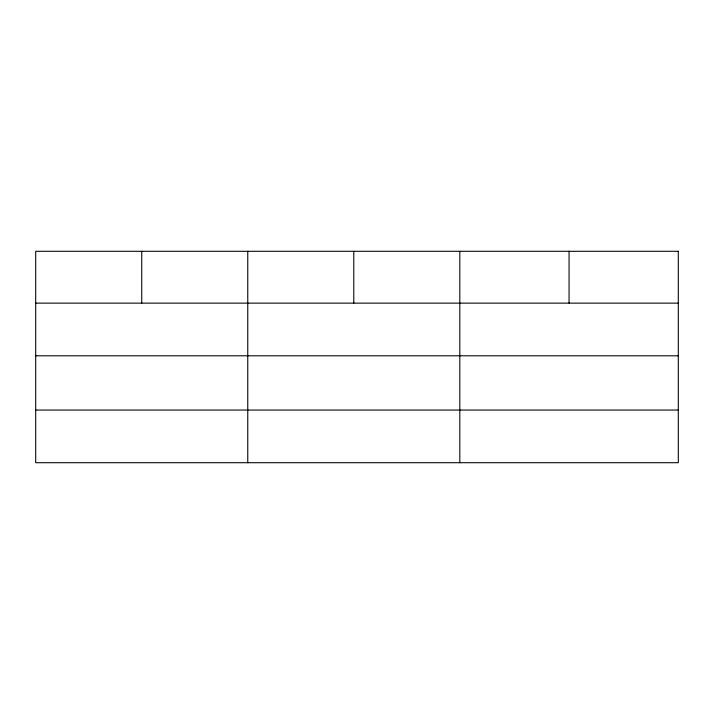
<?xml version="1.0" encoding="UTF-8"?>
<svg xmlns="http://www.w3.org/2000/svg" width="714" height="714" viewBox="0 0 714 714"><rect width="100%" height="100%" fill="white"/><g stroke="black" fill="none" stroke-linecap="round" stroke-linejoin="round"><path stroke-width="1.07" d="M35.7 303.138L678.3 303.138M35.7 355.795L678.3 355.795M35.7 410.05L678.3 410.05M569.058 251.292L569.058 303.138M459.816 251.292L459.816 462.708M353.787 251.292L353.787 303.138M247.758 251.292L247.758 462.708M141.729 251.292L141.729 303.138M678.3 251.292L35.7 251.292L35.7 462.708L678.3 462.708L678.3 251.292"/></g></svg>
